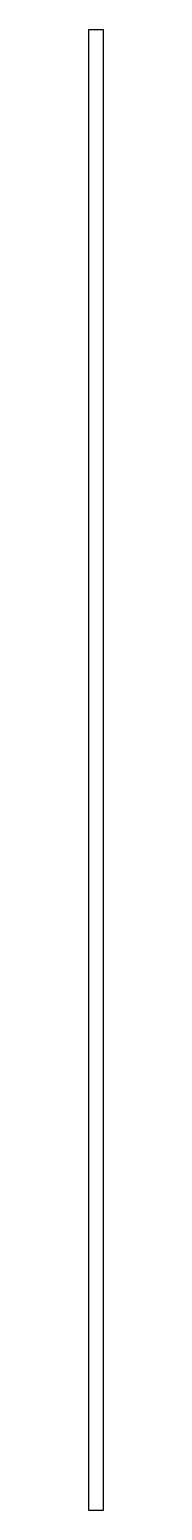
# Model space of a CAD drawing. Header units: millimetres. Extents: x -215 to -212, y -152 to 152.
import ezdxf

# ---------------------------------------------------------------- set-up
doc = ezdxf.new("R2010")
doc.units = ezdxf.units.MM
doc.header["$MEASUREMENT"] = 0
doc.layers.add('Default', color=7, linetype='Continuous', true_color=0x000000)

msp = doc.modelspace()

# ---------------------------------------------------------------- linework, layer by layer
at = {"layer": 'Default'}
for points in [[(-215, -152, 100), (-215, 0, 100), (-215, 152, 100)], [(-215, 152, 100), (-215, 152, 98), (-215, 152, 96)], [(-215, -152, 96), (-215, 0, 96), (-215, 152, 96)], [(-215, 152, 100), (-213.5, 152, 100), (-212, 152, 100)], [(-215, 152, 96), (-213.5, 152, 96), (-212, 152, 96)], [(-212, 152, 100), (-212, 152, 98), (-212, 152, 96)], [(-212, 152, 100), (-212, 0, 100), (-212, -152, 100)], [(-212, 152, 96), (-212, 0, 96), (-212, -152, 96)], [(-215, -152, 100), (-215, -152, 98), (-215, -152, 96)], [(-212, -152, 100), (-213.5, -152, 100), (-215, -152, 100)], [(-212, -152, 96), (-213.5, -152, 96), (-215, -152, 96)], [(-212, -152, 100), (-212, -152, 98), (-212, -152, 96)]]:
    msp.add_open_spline(points, degree=2, dxfattribs=at)

doc.saveas('drawing.dxf')
